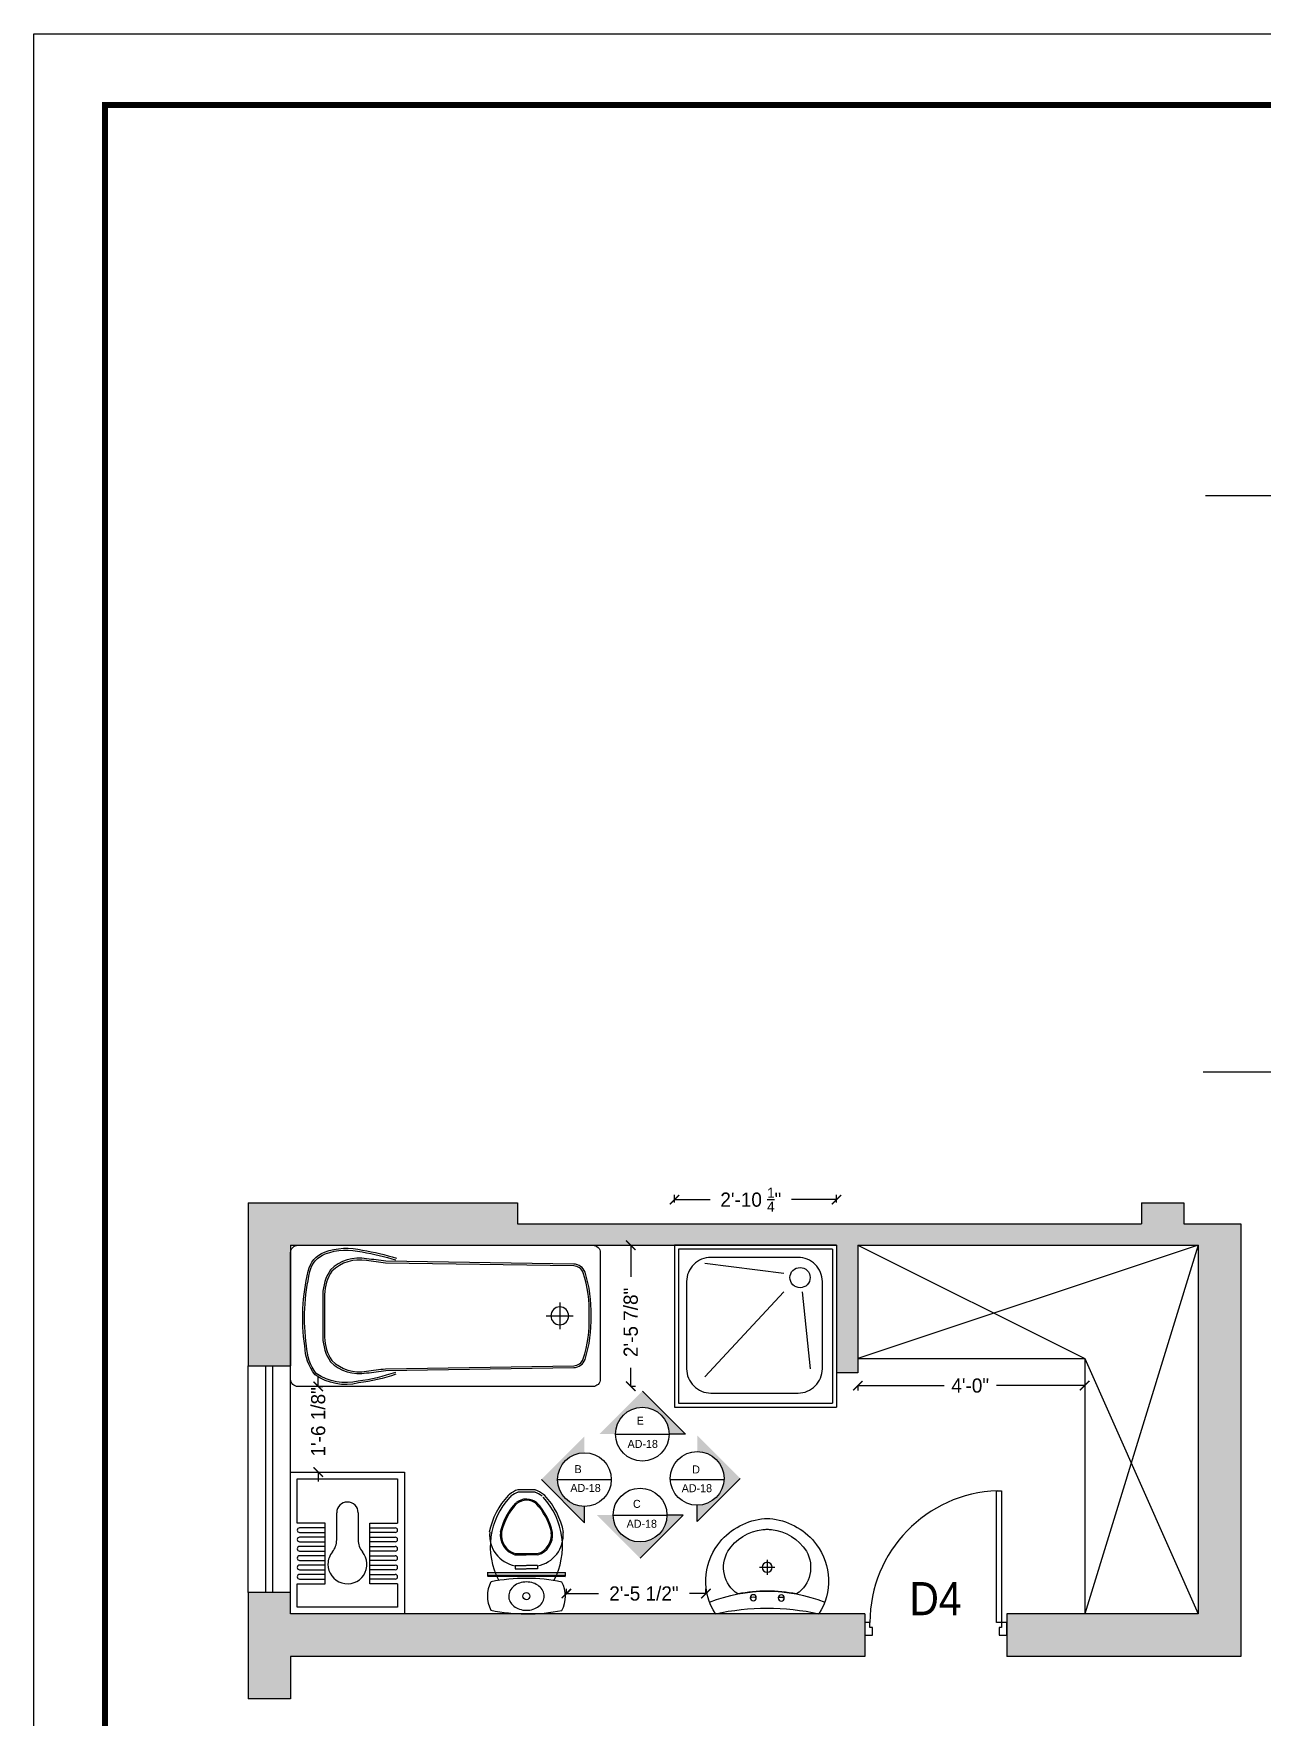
# Model space of a CAD drawing. Extents: x 10753 to 18704, y -5361 to 1140.
# Drawn here: x 16135.3 to 16395.6, y -3679.6 to -3322.9 of the extents above; entities that cross this region are included whole.
import ezdxf

# ---------------------------------------------------------------- set-up
doc = ezdxf.new("R2010")
doc.units = 0
doc.header["$LTSCALE"] = 30
doc.header["$MEASUREMENT"] = 0
doc.header["$PDMODE"] = 3
doc.layers.get('0').update_dxf_attribs({"linetype": 'CONTINUOUS'})
doc.layers.get('DEFPOINTS').update_dxf_attribs({"linetype": 'CONTINUOUS'})
for name, color, linetype in [('DIM', 6, 'CONTINUOUS'), ('DOOR', 4, 'CONTINUOUS'), ('furniture', 9, 'CONTINUOUS'), ('SEAL', 1, 'CONTINUOUS'), ('stairs terrace', 1, 'CONTINUOUS'), ('TEXTDW', 3, 'CONTINUOUS'), ('WALL', 2, 'CONTINUOUS'), ('Walls Hatch', 51, 'CONTINUOUS'), ('WINDOW', 5, 'CONTINUOUS'), ('WL', 9, 'CONTINUOUS')]:
    doc.layers.add(name, color=color, linetype=linetype)
doc.styles.add('EE', font='eurr____.ttf')
doc.styles.get("Standard").update_dxf_attribs({"font": 'stylu.ttf', "height": 3})
doc.dimstyles.new('D1', dxfattribs={"dimtxt": 6, "dimasz": 5, "dimexe": 1, "dimexo": 2, "dimgap": 1, "dimtad": 1, "dimdec": 4, "dimzin": 3, "dimdsep": 46, "dimlunit": 4, "dimtxsty": 'Standard', "dimcen": 3, "dimclrd": 7, "dimclre": 7, "dimclrt": 2, "dimadec": 0, "dimazin": 0, "dimtfac": 1, "dimtdec": 4, "dimtofl": 0, "dimtmove": 2, "dimatfit": 3, "dimfxl": 1, "dimfrac": 2, "dimtolj": 1, "dimtzin": 1, "dimarcsym": 0})

# ---------------------------------------------------------------- blocks, each defined once
blk = doc.blocks.new('WINDOW')
for p, q in [((12, 0), (0, 0)), ((12, -3.75), (0, -3.75)), ((12, -5.25), (0, -5.25)), ((12, -9), (0, -9))]:
    blk.add_line(p, q)
blk = doc.blocks.new('D1')
for p, q in [((-3, 40.85), (-1.5, 40.85)), ((-3, 1.85), (-3, 40.85)), ((-1.5, 40.85), (-1.5, 1.85)), ((-40.5, 1.88), (-42, 1.88)), ((-42, 1.88), (-42, -1.88)), ((-40.5, 0.38), (-40.5, 1.88)), ((-39.75, 0.38), (-40.5, 0.38)), ((-39.75, -1.88), (-39.75, 0.38)), ((-1.5, 1.85), (-3, 1.85)), ((-2.25, 0.38), (-2.25, -1.88)), ((-1.5, 0.38), (-2.25, 0.38)), ((0, 1.88), (-1.5, 1.88)), ((-1.5, 1.88), (-1.5, 0.38)), ((0, -1.88), (0, 1.88)), ((-42, -1.88), (-39.75, -1.88)), ((-2.25, -1.88), (0, -1.88))]:
    blk.add_line(p, q)
blk.add_arc((-1.5, 1.88), 39, 91.8498, 180)
blk = doc.blocks.new('A$C1B687418')
at = {"color": 253}
for p, q in [((54.11, 14.95), (59.78, 14.95)), ((56.95, 12.12), (56.95, 17.78))]:
    blk.add_line(p, q, dxfattribs=at)
for points in [[(63.96, 0, 0.414214), (65.52, 1.55), (65.52, 28.34, 0.414214), (63.96, 29.9), (1.55, 29.9, 0.414214), (0, 28.34), (0, 1.55, 0.414214), (1.55, 0)], [(63.56, 14.95, -0.0883), (62.3, 5.7, -0.304104), (59.91, 4), (20.15, 3.38, -0.000256), (16.1, 2.86, -0.242291), (8.44, 5.23, -0.139311), (6.82, 10.41), (6.82, 14.95), (6.82, 19.48, -0.139311), (8.44, 24.67, -0.242291), (16.1, 27.04, -0.000256), (20.15, 26.52), (59.91, 25.9, -0.304104), (62.3, 24.19, -0.0883)], [(63.17, 14.95, -0.088354), (61.93, 5.83, -0.302678), (59.9, 4.39), (20.12, 3.77, -0.000258), (16.04, 3.25, -0.241252), (8.74, 5.48, -0.138051), (7.21, 10.42), (7.21, 19.48, -0.138051), (8.74, 24.42, -0.241252), (16.04, 26.65, -0.000258), (20.12, 26.13), (59.9, 25.51, -0.302678), (61.93, 24.06, -0.088354)]]:
    blk.add_lwpolyline(points, format="xyb", close=True, dxfattribs=at)
for points in [[(22.3, 27.28, 0.055529), (14.39, 29.14, 0.217297), (5.18, 27.44, 0.154429), (3, 21.31, 0.092378), (3.72, 5.49, 0.252343), (7.2, 1.45, 0.146648), (15.24, 1.05, 0.034689), (22.38, 2.74, -0.153822)], [(22.17, 26.91, 0.0557), (14.32, 28.75, 0.216411), (5.45, 27.16, 0.153411), (3.38, 21.27, 0.092513), (4.1, 5.57, 0.252239), (7.33, 1.82, 0.146838), (15.17, 1.43, 0.034761), (22.27, 3.12, 0.034761)]]:
    blk.add_lwpolyline(points, format="xyb", dxfattribs=at)
blk.add_circle((56.95, 14.95), 1.89, dxfattribs=at)
blk = doc.blocks.new('A$C17367797')
at = {"color": 2}
for p, q in [((13, 8.73), (13, 11.92)), ((11.4, 10.32), (14.59, 10.32))]:
    blk.add_line(p, q, dxfattribs=at)
for points in [[(23.94, 20.16), (2.06, 20.16, 0.313319), (2.54, 5.54, 0.199679), (11.81, 0.07, 0.059042), (14.19, 0.07, 0.199679), (23.46, 5.54, 0.313319)], [(21.3, 6.91, 0.393124), (19.21, 15.96, -0.095727), (6.79, 15.96, 0.393124), (4.7, 6.91, 0.226359), (12.1, 2.33, 0.028741), (13, 2.28, 0.028741), (13.9, 2.33, 0.226359)]]:
    blk.add_lwpolyline(points, format="xyb", close=True)
for centre in [(10.05, 16.76), (15.98, 16.81)]:
    blk.add_circle(centre, 0.647)
blk.add_circle((13, 10.32), 1.06, dxfattribs=at)
for centre, radius, start, end in [((13, 69.54), 50.58, 257.5052, 282.4948), ((13, 48.1), 32.74, 248.1629, 291.8371), ((10.05, 17.72), 1.15, 235.9223, 304.0777), ((15.97, 17.76), 1.15, 236.7204, 304.8758)]:
    blk.add_arc(centre, radius, start, end)
blk = doc.blocks.new('W.C')
for p, q in [((-3.56, 25.29), (-3.82, 25.06)), ((1.87, 26.24), (-1.79, 26.26)), ((1.86, 25.74), (-1.79, 25.76)), ((3.89, 25.04), (3.64, 25.27)), ((-3.25, 24.9), (-3.45, 24.72)), ((-2.37, 12.76), (-0.03, 12.75)), ((-2.37, 12.51), (-0.03, 12.5)), ((2.37, 12.49), (0.03, 12.5)), ((0.04, 12.75), (2.37, 12.74)), ((-8.23, 8.82), (-8.23, 8.07)), ((8.27, 8.67), (-8.23, 8.71)), ((-8.23, 8.21), (8.27, 8.17)), ((-8.23, 7.96), (8.27, 7.92)), ((-2.37, 10.26), (-2.38, 9.51)), ((-2.38, 9.51), (-0.04, 9.5)), ((-2.37, 10.26), (-0.04, 10.25)), ((2.36, 10.24), (0.03, 10.25)), ((2.36, 9.49), (0.03, 9.5)), ((2.36, 10.24), (2.36, 9.49)), ((8.27, 8.02), (8.27, 8.77))]:
    blk.add_line(p, q)
blk.add_circle((0.01, 3.75), 0.75)
for centre, radius, start, end in [((7.64, 14.23), 15.77, 136.6415, 168.8921), ((-0.02, 20.87), 5.66, 108.1879, 128.73), ((-0.02, 20.87), 5.16, 108.1879, 128.73), ((0.07, 20.87), 5.16, 50.9518, 71.494), ((0.07, 20.87), 5.66, 50.9518, 71.494), ((-7.63, 14.28), 15.77, 10.7897, 43.0404), ((7.64, 14.23), 15.27, 136.6415, 208.0248), ((7.64, 14.23), 13.52, 136.6415, 166.7954), ((7.64, 14.23), 13.27, 136.6415, 166.7954), ((-0.02, 20.87), 3.41, 89.6485, 128.73), ((-0.02, 20.87), 3.16, 89.6485, 128.73), ((0.07, 20.87), 3.41, 50.9518, 90.0333), ((0.07, 20.87), 3.16, 50.9518, 90.0333), ((-7.63, 14.28), 13.27, 12.8864, 43.0404), ((-7.63, 14.28), 13.52, 12.8864, 43.0404), ((-7.63, 14.28), 15.27, 331.699, 43.0404), ((-1.19, 16.67), 6.59, 174.76, 259.6386), ((-1.19, 16.67), 4.34, 172.1106, 253.2536), ((-1.19, 16.67), 4.09, 171.6346, 253.2536), ((1.21, 16.66), 6.59, 280.0432, 4.9218), ((1.21, 16.66), 4.09, 286.4283, 8.0472), ((1.21, 16.66), 4.34, 286.4283, 7.5712), ((-0.08, -30.37), 37.88, 78.4197, 101.2621), ((-1.86, 3.76), 6.38, 151.7684, 207.9134), ((-1.32, 3.75), 2.42, 152.4673, 179.8409), ((-1.32, 3.75), 2.42, 179.8409, 207.2145), ((-0.68, 3.42), 3.14, 128.5007, 152.4673), ((-0.26, 2.9), 3.81, 108.1746, 128.5007), ((0.01, 2.08), 4.67, 89.8409, 108.1746), ((0.01, 2.08), 4.67, 71.5072, 89.8409), ((0.28, 2.9), 3.81, 51.1811, 71.5072), ((0.7, 3.42), 3.14, 27.2145, 51.1811), ((1.34, 3.75), 2.42, 359.8409, 27.2145), ((1.34, 3.75), 2.42, 332.4673, 359.8409), ((1.89, 3.74), 6.38, 331.7684, 27.9134), ((0.11, 37.87), 37.88, 258.4197, 281.2621), ((-0.68, 4.08), 3.14, 207.2145, 231.1811), ((-0.26, 4.6), 3.81, 231.1811, 251.5072), ((0.02, 5.42), 4.67, 251.5072, 269.8409), ((0.02, 5.42), 4.67, 269.8409, 288.1746), ((0.28, 4.6), 3.81, 288.1746, 308.5007), ((0.7, 4.08), 3.14, 308.5007, 332.4673)]:
    blk.add_arc(centre, radius, start, end)
blk = doc.blocks.new('SHAWER1')
for p, q in [((1, -1), (1, -41)), ((1, -1), (41, -1)), ((2, -2), (2, -40)), ((2, -2), (40, -2)), ((40, -40), (40, -2)), ((41, -41), (41, -1)), ((12.5, -9.5), (31.5, -7.5)), ((8, -14), (5.5, -33.5)), ((12.5, -14), (33.5, -33.5)), ((1, -41), (41, -41)), ((2, -40), (40, -40))]:
    blk.add_line(p, q)
blk.add_lwpolyline([(31.5, -4.5), (10, -4.5, 0.414214), (4, -10.5), (4, -32, 0.414214), (10, -38), (31.5, -38, 0.414214), (37.5, -32), (37.5, -10.5, 0.414214)], format="xyb", close=True)
blk.add_circle((9, -10), 2.5)
blk = doc.blocks.new('_ArchTick')
at = {"color": 0, "linetype": 'ByBlock', "const_width": 0.15}
blk.add_lwpolyline([(-0.5, -0.5), (0.5, 0.5)], dxfattribs=at)
blk = doc.blocks.new('*D293')
at = {"layer": 'DEFPOINTS', "color": 0, "transparency": 16777216}
for p in [(16309.6, -3603.24), (16357.6, -3603.24), (16357.6, -3608.96)]:
    blk.add_point(p, dxfattribs=at)
at = {"layer": 'DIM', "color": 4, "lineweight": -2, "transparency": 16777216}
for p, q in [((16309.6, -3608.96), (16309.6, -3609.96)), ((16309.6, -3608.96), (16327.84, -3608.96)), ((16357.6, -3608.96), (16338.93, -3608.96)), ((16357.6, -3608.96), (16357.6, -3609.96))]:
    blk.add_line(p, q, dxfattribs=at)
at = {"layer": 'DIM', "color": 4, "lineweight": -2, "transparency": 16777216, "xscale": 2, "yscale": 2, "zscale": 2, "rotation": 180}
blk.add_blockref('_ArchTick', (16309.6, -3608.96), dxfattribs=at)
at = {"layer": 'DIM', "color": 4, "lineweight": -2, "transparency": 16777216, "xscale": 2, "yscale": 2, "zscale": 2}
blk.add_blockref('_ArchTick', (16357.6, -3608.96), dxfattribs=at)
at = {"layer": 'DIM', "color": 4, "transparency": 16777216, "insert": (16333.38, -3608.96), "char_height": 3, "attachment_point": 5}
blk.add_mtext('\\A1;4\'-0"', dxfattribs=at)
blk = doc.blocks.new('*D294')
at = {"layer": 'DEFPOINTS', "color": 0, "transparency": 16777216}
for p in [(16277.45, -3652.96), (16247.96, -3657.24), (16277.45, -3657.24)]:
    blk.add_point(p, dxfattribs=at)
at = {"layer": 'DIM', "color": 4, "lineweight": -2, "transparency": 16777216}
for p, q in [((16247.96, -3652.96), (16247.96, -3651.96)), ((16277.45, -3652.96), (16277.45, -3651.96)), ((16247.96, -3652.96), (16254.72, -3652.96)), ((16277.45, -3652.96), (16274, -3652.96))]:
    blk.add_line(p, q, dxfattribs=at)
at = {"layer": 'DIM', "color": 4, "lineweight": -2, "transparency": 16777216, "xscale": 2, "yscale": 2, "zscale": 2, "rotation": 180}
blk.add_blockref('_ArchTick', (16247.96, -3652.96), dxfattribs=at)
at = {"layer": 'DIM', "color": 4, "lineweight": -2, "transparency": 16777216, "xscale": 2, "yscale": 2, "zscale": 2}
blk.add_blockref('_ArchTick', (16277.45, -3652.96), dxfattribs=at)
at = {"layer": 'DIM', "color": 4, "transparency": 16777216, "insert": (16264.36, -3652.96), "char_height": 3, "attachment_point": 5}
blk.add_mtext('\\A1;2\'-5 1/2"', dxfattribs=at)
blk = doc.blocks.new('*D295')
at = {"layer": 'DEFPOINTS', "color": 0, "transparency": 16777216}
for p in [(16191.14, -3609.14), (16195.46, -3609.14), (16190.97, -3627.24)]:
    blk.add_point(p, dxfattribs=at)
at = {"layer": 'DIM', "color": 4, "lineweight": -2, "transparency": 16777216}
for p, q in [((16195.46, -3609.14), (16195.46, -3607.14)), ((16195.46, -3609.14), (16196.46, -3609.14)), ((16195.46, -3627.24), (16196.46, -3627.24)), ((16195.46, -3627.24), (16195.46, -3629.24))]:
    blk.add_line(p, q, dxfattribs=at)
at = {"layer": 'DIM', "color": 4, "lineweight": -2, "transparency": 16777216, "xscale": 2, "yscale": 2, "zscale": 2}
for p, rotation in [((16195.46, -3609.14), 270), ((16195.46, -3627.24), 90)]:
    blk.add_blockref('_ArchTick', p, dxfattribs=dict(at, rotation=rotation))
at = {"layer": 'DIM', "color": 4, "transparency": 16777216, "insert": (16195.46, -3616.62), "char_height": 3, "attachment_point": 5, "rotation": 90}
blk.add_mtext('\\A1;1\'-6 1/8"', dxfattribs=at)
blk = doc.blocks.new('*D296')
at = {"layer": 'DEFPOINTS', "color": 0, "transparency": 16777216}
for p in [(16259.89, -3579.24), (16260.52, -3609.1), (16261.58, -3609.1)]:
    blk.add_point(p, dxfattribs=at)
at = {"layer": 'DIM', "color": 4, "lineweight": -2, "transparency": 16777216}
for p, q in [((16261.58, -3579.24), (16262.58, -3579.24)), ((16261.58, -3579.24), (16261.58, -3585.94)), ((16261.58, -3609.1), (16261.58, -3605.22)), ((16261.58, -3609.1), (16262.58, -3609.1))]:
    blk.add_line(p, q, dxfattribs=at)
at = {"layer": 'DIM', "color": 4, "lineweight": -2, "transparency": 16777216, "xscale": 2, "yscale": 2, "zscale": 2}
for p, rotation in [((16261.58, -3579.24), 90), ((16261.58, -3609.1), 270)]:
    blk.add_blockref('_ArchTick', p, dxfattribs=dict(at, rotation=rotation))
at = {"layer": 'DIM', "color": 4, "transparency": 16777216, "insert": (16261.58, -3595.58), "char_height": 3, "attachment_point": 5, "rotation": 90}
blk.add_mtext('\\A1;2\'-5 7/8"', dxfattribs=at)
blk = doc.blocks.new('*D297')
at = {"layer": 'DEFPOINTS', "color": 0, "transparency": 16777216}
for p in [(16270.82, -3569.6), (16270.82, -3579.24), (16305.1, -3579.24)]:
    blk.add_point(p, dxfattribs=at)
at = {"layer": 'DIM', "color": 4, "lineweight": -2, "transparency": 16777216}
for p, q in [((16270.82, -3570.24), (16270.82, -3568.6)), ((16270.82, -3569.6), (16278.38, -3569.6)), ((16305.1, -3569.6), (16295.56, -3569.6)), ((16305.1, -3570.24), (16305.1, -3568.6))]:
    blk.add_line(p, q, dxfattribs=at)
at = {"layer": 'DIM', "color": 4, "lineweight": -2, "transparency": 16777216, "xscale": 2, "yscale": 2, "zscale": 2, "rotation": 180}
blk.add_blockref('_ArchTick', (16270.82, -3569.6), dxfattribs=at)
at = {"layer": 'DIM', "color": 4, "lineweight": -2, "transparency": 16777216, "xscale": 2, "yscale": 2, "zscale": 2}
blk.add_blockref('_ArchTick', (16305.1, -3569.6), dxfattribs=at)
at = {"layer": 'DIM', "color": 4, "transparency": 16777216, "insert": (16286.97, -3569.6), "char_height": 3, "attachment_point": 5}
blk.add_mtext('\\A1;2\'-10 {\\H0.7x;\\S1/4;}"', dxfattribs=at)

msp = doc.modelspace()

# ---------------------------------------------------------------- hatches: boundary and pattern name
at = {"layer": 'DIM'}
for points in [[(16273.14406, -3619.22419), (16269.70469, -3619.22419, 0.414213562), (16264.02245, -3613.54195, 0.414213562), (16258.3402, -3619.22419), (16254.90084, -3619.22419), (16264.02245, -3610.10258)], [(16251.78055, -3637.96192), (16251.78055, -3634.52256, -0.414213562), (16246.0983, -3628.84031, -0.414213562), (16251.78055, -3623.15807), (16251.78055, -3619.7187), (16242.65894, -3628.84031)], [(16275.62434, -3637.70643), (16275.62434, -3634.26706, 0.414213562), (16281.30659, -3628.58482, 0.414213562), (16275.62434, -3622.90257), (16275.62434, -3619.46321), (16284.74595, -3628.58482)], [(16272.66408, -3636.34406), (16269.22471, -3636.34406, -0.414213562), (16263.54247, -3642.02631, -0.414213562), (16257.86022, -3636.34406), (16254.42086, -3636.34406), (16263.54247, -3645.46568)]]:
    msp.add_hatch(color=3, dxfattribs=at).paths.add_polyline_path(points)
at = {"layer": 'Walls Hatch'}
h = msp.add_hatch(color=256, dxfattribs=at)
h.dxf.hatch_style = 1
h.paths.add_polyline_path([(16311.10156, -3657.24202), (16240.25092, -3657.24202, -0.008726453), (16238.92897, -3657.24202), (16189.60156, -3657.24202), (16189.60156, -3652.74202), (16180.60156, -3652.74202), (16180.60156, -3675.24202), (16189.60156, -3675.24202), (16189.60156, -3666.24202), (16311.10156, -3666.24202)])
h.paths.add_polyline_path([(16180.60156, -3570.24202), (16180.60156, -3604.74202), (16189.60156, -3604.74202), (16189.60156, -3580.79648), (16189.60156, -3579.24202), (16305.10156, -3579.24202), (16305.10156, -3606.24202), (16309.60156, -3606.24202), (16309.60156, -3579.24202), (16381.60156, -3579.24202), (16381.60156, -3657.24202), (16341.10156, -3657.24202), (16341.10156, -3666.24202), (16390.60156, -3666.24202), (16390.60156, -3574.74202), (16378.60156, -3574.74202), (16378.60156, -3570.24202), (16369.60156, -3570.24202), (16369.60156, -3574.74202), (16237.60156, -3574.74202), (16237.60156, -3570.24202)])

# ---------------------------------------------------------------- linework, layer by layer
at = {"layer": 'DIM', "color": 3}
for p, q in [((16273.14406, -3619.22419), (16264.02245, -3610.10258)), ((16258.3402, -3619.22419), (16269.70469, -3619.22419)), ((16273.14406, -3619.22419), (16269.70469, -3619.22419)), ((16251.78055, -3637.96192), (16242.65894, -3628.84031)), ((16257.44235, -3628.89787), (16246.07786, -3628.89787)), ((16281.33341, -3628.89787), (16269.96892, -3628.89787)), ((16275.62434, -3637.70643), (16284.74595, -3628.58482)), ((16257.86022, -3636.34406), (16269.22471, -3636.34406)), ((16272.66408, -3636.34406), (16263.54247, -3645.46568)), ((16272.66408, -3636.34406), (16269.22471, -3636.34406))]:
    msp.add_line(p, q, dxfattribs=at)
for centre in [(16264.02245, -3619.22419), (16251.78055, -3628.84031), (16275.62434, -3628.58482), (16263.54247, -3636.34406)]:
    msp.add_circle(centre, 5.68225, dxfattribs=at)
at = {"layer": 'furniture'}
for p, q in [((16189.60156, -3627.24202), (16213.68051, -3627.24202)), ((16189.60156, -3657.24202), (16189.60156, -3627.24202)), ((16213.68051, -3627.24202), (16213.68051, -3657.24202)), ((16191.02262, -3628.66308), (16212.25946, -3628.66308)), ((16191.02262, -3638.05781), (16191.02262, -3628.66308)), ((16212.25946, -3628.66308), (16212.25946, -3638.05781)), ((16196.92393, -3638.05781), (16191.02262, -3638.05781)), ((16196.92393, -3650.88676), (16196.92393, -3638.05781)), ((16199.3713, -3641.6129), (16199.3713, -3635.86702)), ((16203.91077, -3635.86702), (16203.91077, -3641.6129)), ((16206.35814, -3638.05781), (16212.25946, -3638.05781)), ((16206.35814, -3650.88676), (16206.35814, -3638.05781)), ((16196.92393, -3639.04465), (16191.51604, -3639.04465)), ((16191.51604, -3640.0315), (16196.92393, -3640.0315)), ((16196.92393, -3641.01834), (16191.51604, -3641.01834)), ((16206.35814, -3639.04465), (16211.76604, -3639.04465)), ((16211.76604, -3640.0315), (16206.35814, -3640.0315)), ((16206.35814, -3641.01834), (16211.76604, -3641.01834)), ((16191.51604, -3642.00518), (16196.92393, -3642.00518)), ((16196.92393, -3642.99202), (16191.51604, -3642.99202)), ((16191.51604, -3643.97887), (16196.92393, -3643.97887)), ((16196.92393, -3644.96571), (16191.51604, -3644.96571)), ((16211.76604, -3642.00518), (16206.35814, -3642.00518)), ((16206.35814, -3642.99202), (16211.76604, -3642.99202)), ((16211.76604, -3643.97887), (16206.35814, -3643.97887)), ((16206.35814, -3644.96571), (16211.76604, -3644.96571)), ((16191.51604, -3645.95255), (16196.92393, -3645.95255)), ((16196.92393, -3646.93939), (16191.51604, -3646.93939)), ((16191.51604, -3647.92623), (16196.92393, -3647.92623)), ((16211.76604, -3645.95255), (16206.35814, -3645.95255)), ((16206.35814, -3646.93939), (16211.76604, -3646.93939)), ((16211.76604, -3647.92623), (16206.35814, -3647.92623)), ((16191.02262, -3650.88676), (16196.92393, -3650.88676)), ((16191.02262, -3655.82097), (16191.02262, -3650.88676)), ((16196.92393, -3648.91308), (16191.51604, -3648.91308)), ((16191.51604, -3649.89992), (16196.92393, -3649.89992)), ((16206.35814, -3648.91308), (16211.76604, -3648.91308)), ((16211.76604, -3649.89992), (16206.35814, -3649.89992)), ((16212.25946, -3650.88676), (16206.35814, -3650.88676)), ((16212.25946, -3650.88676), (16212.25946, -3655.82097)), ((16212.25946, -3655.82097), (16191.02262, -3655.82097)), ((16213.68051, -3657.24202), (16189.60156, -3657.24202))]:
    msp.add_line(p, q, dxfattribs=at)
at = {"layer": 'furniture', "color": 2}
for p, q in [((16275.62434, -3637.70643), (16275.62434, -3634.26706)), ((16251.78055, -3637.96192), (16251.78055, -3634.52256))]:
    msp.add_line(p, q, dxfattribs=at)
at = {"layer": 'furniture'}
for centre, radius, start, end in [((16201.64104, -3635.86702), 2.26974, 0, 180), ((16191.51604, -3639.53808), 0.49342, 90, 270), ((16191.51604, -3641.51176), 0.49342, 90, 270), ((16195.42393, -3641.6129), 3.94737, 320.369265, 0), ((16207.85814, -3641.6129), 3.94737, 180, 219.63074), ((16211.76604, -3639.53808), 0.49342, 270, 90), ((16211.76604, -3641.51176), 0.49342, 270, 90), ((16191.51604, -3643.48544), 0.49342, 90, 270), ((16191.51604, -3645.45913), 0.49342, 90, 270), ((16201.64104, -3646.76176), 4.125, 140.36926, 180), ((16201.64104, -3646.76176), 4.125, 180, 39.630758), ((16211.76604, -3643.48544), 0.49342, 270.000017, 90), ((16211.76604, -3645.45913), 0.49342, 270, 90), ((16191.51604, -3647.43281), 0.49342, 90, 270), ((16211.76604, -3647.43281), 0.49342, 270, 90.000017), ((16191.51604, -3649.4065), 0.49342, 90, 270), ((16211.76604, -3649.4065), 0.49342, 270, 90)]:
    msp.add_arc(centre, radius, start, end, dxfattribs=at)
at = {"layer": 'SEAL', "color": 1}
msp.add_lwpolyline([(17122.52203, -3322.886), (17122.52203, -3985.70887), (16135.26853, -3985.70887), (16135.26853, -3322.886)], close=True, dxfattribs=at)
at = {"layer": 'stairs terrace'}
for p, q in [((16381.60156, -3579.24202), (16309.60156, -3603.24202)), ((16309.60156, -3579.24202), (16357.60156, -3603.24202)), ((16381.60156, -3579.24202), (16357.60156, -3657.24202)), ((16309.60156, -3603.24202), (16357.60156, -3603.24202)), ((16357.60156, -3603.24202), (16381.60156, -3657.24202)), ((16357.60156, -3603.24202), (16357.60156, -3657.24202))]:
    msp.add_line(p, q, dxfattribs=at)
at = {"layer": 'WALL', "color": 9}
for p, q in [((16383.1749, -3420.61022), (16592.58704, -3420.61022)), ((16599.96009, -3542.61022), (16382.69621, -3542.61022))]:
    msp.add_line(p, q, dxfattribs=at)
at = {"layer": 'WALL'}
for p, q in [((16180.60156, -3570.24202), (16237.60156, -3570.24202)), ((16180.60156, -3570.24202), (16180.60156, -3604.74202)), ((16237.60156, -3570.24202), (16237.60156, -3574.74202)), ((16369.60156, -3570.24202), (16378.60156, -3570.24202)), ((16369.60156, -3570.24202), (16369.60156, -3574.74202)), ((16378.60156, -3570.24202), (16378.60156, -3574.74202)), ((16237.60156, -3574.74202), (16369.60156, -3574.74202)), ((16378.60156, -3574.74202), (16390.60156, -3574.74202)), ((16390.60156, -3574.74202), (16390.60156, -3666.24202)), ((16189.60156, -3579.24202), (16305.10156, -3579.24202)), ((16189.60156, -3579.24202), (16189.60156, -3604.74202)), ((16305.10156, -3579.24202), (16305.10156, -3606.24202)), ((16309.60156, -3579.24202), (16381.60156, -3579.24202)), ((16309.60156, -3579.24202), (16309.60156, -3606.24202)), ((16381.60156, -3579.24202), (16381.60156, -3657.24202)), ((16180.60156, -3604.74202), (16189.60156, -3604.74202)), ((16189.60156, -3604.74202), (16189.60156, -3604.74202)), ((16309.60156, -3606.24202), (16305.10156, -3606.24202)), ((16189.60156, -3652.74202), (16180.60156, -3652.74202)), ((16180.60156, -3652.74202), (16180.60156, -3675.24202)), ((16311.10156, -3657.24202), (16189.60156, -3657.24202)), ((16238.37979, -3657.22845), (16240.48834, -3657.24202)), ((16311.10156, -3657.24202), (16311.10156, -3666.24202)), ((16381.60156, -3657.24202), (16341.10156, -3657.24202)), ((16341.10156, -3657.24202), (16341.10156, -3666.24202)), ((16311.10156, -3666.24202), (16189.60156, -3666.24202)), ((16189.60156, -3666.24202), (16189.60156, -3675.24202)), ((16390.60156, -3666.24202), (16341.10156, -3666.24202)), ((16189.60156, -3675.24202), (16180.60156, -3675.24202))]:
    msp.add_line(p, q, dxfattribs=at)
at = {"layer": 'WL', "const_width": 1.25535}
msp.add_lwpolyline([(17107.45787, -3337.95015), (17107.45787, -3970.64471), (16150.33269, -3970.64471), (16150.33269, -3337.95015)], close=True, dxfattribs=at)

# ---------------------------------------------------------------- block references
at = {"xscale": -1, "rotation": 180}
msp.add_blockref('A$C1B687418', (16189.60156, -3579.24202), dxfattribs=at)
at = {"xscale": 0.8571428571431169, "yscale": 0.8571428571431169, "zscale": 0.8571428571431169, "rotation": 270}
msp.add_blockref('SHAWER1', (16305.95871, -3578.38488), dxfattribs=at)
at = {"layer": 'DOOR', "xscale": 0.7142857142857144, "yscale": 0.7142857142857144, "zscale": 0.7142857142857144}
msp.add_blockref('D1', (16341.10156, -3660.40274), dxfattribs=at)
at = {"layer": 'furniture'}
msp.add_blockref('W.C', (16239.48478, -3657.24765), dxfattribs=at)
at = {"layer": 'furniture', "ltscale": 5, "xscale": -1, "rotation": 180}
msp.add_blockref('A$C17367797', (16277.42772, -3637.07988), dxfattribs=at)
at = {"layer": 'WINDOW', "xscale": 4, "zscale": 4, "rotation": 270}
msp.add_blockref('WINDOW', (16189.60156, -3604.74202), dxfattribs=at)

# ---------------------------------------------------------------- texts
at = {"layer": 'DIM', "color": 3, "attachment_point": 1, "style": 'EE'}
for s, insert, char_height in [('E', (16262.82695, -3615.5288), 1.69344), ('AD-18', (16260.89419, -3620.44638), 1.693441), ('B', (16249.68853, -3625.784), 1.69344), ('D', (16274.57796, -3625.84647), 1.69344), ('AD-18', (16248.79691, -3629.76029), 1.693441), ('AD-18', (16272.34692, -3629.80981), 1.693441), ('C', (16262.03444, -3633.12913), 1.69344), ('AD-18', (16260.69588, -3637.3402), 1.693441)]:
    msp.add_mtext_dynamic_manual_height_columns(s, width=5.1527889, gutter_width=45, heights=[0], dxfattribs=dict(at, insert=insert, char_height=char_height))
at = {"layer": 'TEXTDW', "width": 0.918649}
msp.add_text('D4', height=7, dxfattribs=at).set_placement((16320.53833, -3657.5316))

# ---------------------------------------------------------------- dimensions: what is measured, and where the dimension line sits
at = {"layer": 'DIM'}
dim = msp.add_linear_dim(base=(16270.81585, -3569.59975), p1=(16305.10156, -3579.24202), p2=(16270.81585, -3579.24202), text='2\'-10 {\\H0.7x;\\S1/4;}"', dimstyle='D1', override={"dimtxt": 3, "dimasz": 2, "dimexo": 9, "dimblk": 'ArchTick', "dimclrd": 4, "dimclre": 4, "dimclrt": 4, "dimldrblk": 'ArchTick', "dimfxlon": 1}, dxfattribs=at)
dim.commit()
dim.dimension.update_dxf_attribs({"geometry": '*D297', "text_midpoint": (16286.96902, -3569.59975), "dimtype": 160})
for base, p1, p2, picture, middle in [((16261.57969, -3609.10462), (16259.88757, -3579.24202), (16260.52212, -3609.10462), '*D296', (16261.57969, -3595.57846)), ((16195.46193, -3609.13942), (16190.96606, -3627.24202), (16191.141, -3609.13942), '*D295', (16195.46193, -3616.6198))]:
    dim = msp.add_linear_dim(base=base, p1=p1, p2=p2, angle=90, dimstyle='D1', override={"dimtxt": 3, "dimasz": 2, "dimexo": 9, "dimblk": 'ArchTick', "dimclrd": 4, "dimclre": 4, "dimclrt": 4, "dimldrblk": 'ArchTick', "dimfxlon": 1}, dxfattribs=at)
    dim.commit()
    dim.dimension.update_dxf_attribs({"geometry": picture, "text_midpoint": middle, "dimtype": 160})
for base, p1, p2, picture, middle in [((16357.60156, -3608.95919), (16309.60156, -3603.24202), (16357.60156, -3603.24202), '*D293', (16333.38327, -3608.95919)), ((16277.44639, -3652.95673), (16247.95842, -3657.24202), (16277.44639, -3657.24202), '*D294', (16264.35527, -3652.95673))]:
    dim = msp.add_linear_dim(base=base, p1=p1, p2=p2, dimstyle='D1', override={"dimtxt": 3, "dimasz": 2, "dimexo": 9, "dimblk": 'ArchTick', "dimclrd": 4, "dimclre": 4, "dimclrt": 4, "dimldrblk": 'ArchTick', "dimfxlon": 1}, dxfattribs=at)
    dim.commit()
    dim.dimension.update_dxf_attribs({"geometry": picture, "text_midpoint": middle, "dimtype": 160})

doc.saveas('drawing.dxf')
